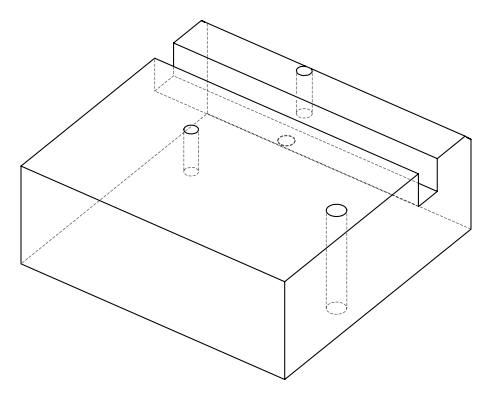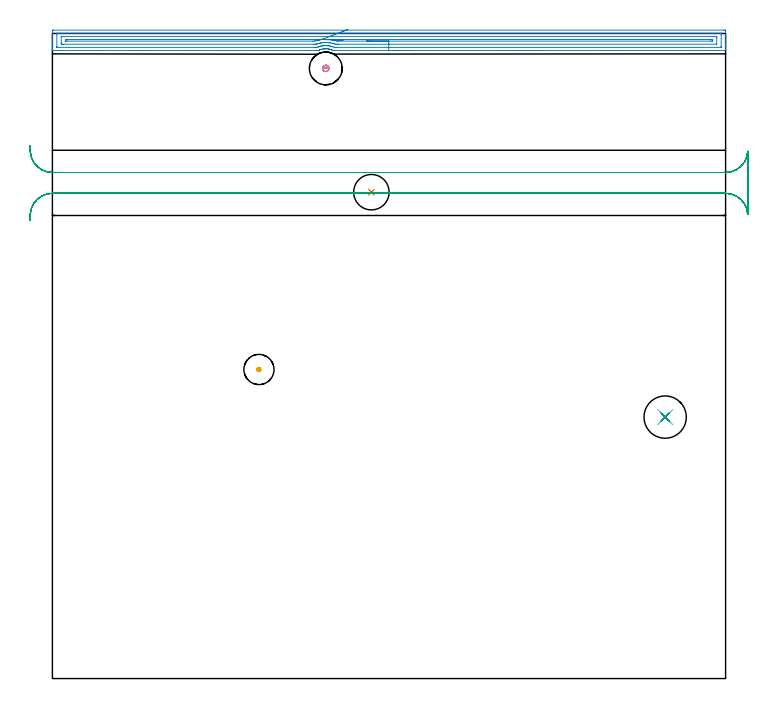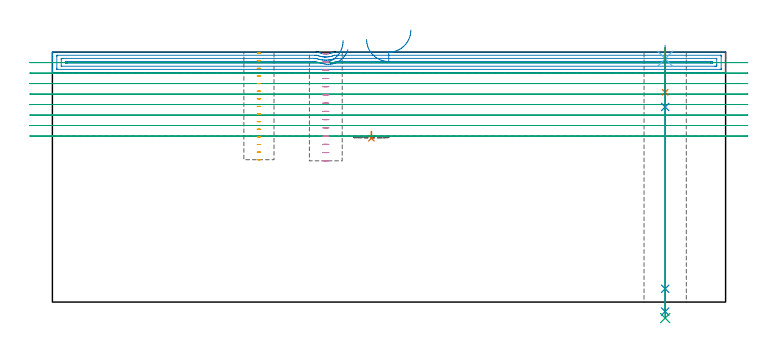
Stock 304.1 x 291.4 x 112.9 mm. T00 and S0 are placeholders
(PLAN: 9 operations, 7 tool changes, 23.8 min)
(1 INDEXABLE_INSERT_DRILL_BLIND_HOLE_FROM_SOLID | STEP1POCKET | NXT0302_003 | 0.02 min | 7774 mm3)
(2 AREA_MILL | FG_CHAMFER_SURFACE | UGT0205_001 | 10.01 min | 12871 mm3)
(3 MILL_RECTANGULAR_SLOT | SLOT_RECTANGULAR | UGT0201_094 | Follow Part, ap 5, ae 75% | 11.38 min | 331324 mm3)
(4 MILL_BLIND_HOLE_FROM_SOLID_MATERIAL | STEP1POCKET_1 | NXT0201_011 | Spiral | 0.75 min | 8437 mm3)
(5 MILL_BLIND_HOLE_FROM_SOLID_MATERIAL_1 | STEP1POCKET_2 | NXT0201_011 | Spiral | 0.46 min | 7052 mm3)
(6 SPOT_DRILL | STEP1HOLE | NXT0321_9005460120000 | 0.05 min | 163 mm3)
(7 DRILL_BLIND_HOLE_INTO_CENTER | STEP1HOLE | NXT0301_092 | 0.08 min | 1727 mm3)
(8 GUN_DRILL_THROUGH_HOLE | STEP1HOLE | UGT0307_009 | 0.58 min | 10854 mm3)
(9 DRILL_TO_ENLARGE_THROUGH_HOLE | STEP1HOLE | UGT0301_258 | 0.49 min | 19534 mm3)
(TOOL NXT0302_003 | Index. Insert Drill 16mm [880-D1600L20-05] | D16 PA176 FL80 Z2)
(TOOL UGT0205_001 | Chamfer Mill 20 x 3 x 45 deg. | D20 FL50 Z2)
(TOOL UGT0201_094 | End mill 20 mm | D20 FL38 Z4)
(TOOL NXT0201_011 | ENDMILL 12mm [2P460-1200-NA 1630] | D12 FL38 Z6)
(TOOL NXT0321_9005460120000 | NC Spot Drill, 142deg, 12mm, Carbide, Uncoated | D12 PA142 FL30 Z2)
(TOOL NXT0301_092 | Carbide Drill 12.1mm [860.1-1210-061A1-MM 2214] | D12.1 PA140 FL77 Z2)
(TOOL UGT0307_009 | Gun Drill 12 mm | D12 PA130 FL24 Z1)
(TOOL UGT0301_258 | Twist Drill 19.1 mm | D19.1 PA118 FL140 Z2)
(OP 1 INDEXABLE_INSERT_DRILL_BLIND_HOLE_FROM_SOLID)
G17 G21 G94 G90
T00 M6
G54
G17 G0 G90 X144.1 Y219.7 S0 M3
G43 Z122.9 H1
G94 G81 G98 Z74. F250. R77.
G80
M5
M2
(OP 2 AREA_MILL)
G17 G21 G94 G90
T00 M6
G54
G17 G0 G90 X161.928 Y283.7 S1061 M3
G43 Z122.9 H0
G94 G1 X161.89 Z122.028 F250.
X161.776 Z121.164
X161.587 Z120.312
X161.325 Z119.48
X160.991 Z118.674
X160.588 Z117.9
X160.119 Z117.164
X159.588 Z116.472
X158.999 Z115.829
X158.356 Z115.24
X157.664 Z114.708
X156.928 Z114.24
X156.154 Z113.837
X155.348 Z113.503
X154.516 Z113.241
X153.664 Z113.052
X152.799 Z112.938
X151.928 Z112.9
X127.035
X126.848 Y283.698 Z112.895
X126.845 Z112.894
X126.604 Y283.812 Z112.785
X126.281 Y283.946 Z112.654
X126.16 Y283.995 Z112.604
X125.99 Y284.055 Z112.545
X125.711 Y284.152 Z112.445
X125.695 Y284.156 Z112.44
X125.266 Y284.277 Z112.322
X124.818 Y284.373 Z112.224
X124.801 Y284.375 Z112.221
X124.372 Y284.44 Z112.158
X123.908 Y284.48 Z112.111
X123.722 Y284.491 Z112.103
X123.702 Y284.492 Z112.102
X123.599 Y284.49 Z112.098
X123.543
X123.506 Z112.097
X123.336 Y284.492 Z112.104
X123.311
X123.032 Y284.477 Z112.116
X123.014 Y284.475 Z112.117
X122.624 Y284.439 Z112.16
X122.585 Y284.435 Z112.164
X122.139 Y284.365 Z112.233
X121.691 Y284.264 Z112.33
X121.246 Y284.137 Z112.458
X120.797 Y283.978 Z112.62
X120.697 Y283.937 Z112.662
X120.354 Y283.792 Z112.804
X120.162 Y283.704 Z112.89
X119.888 Y283.7 Z112.9
X0.172
X0.01 Y283.703 Z112.888
X0.007 Y283.753 Z112.839
X0. Y284.154 Z112.446
Y284.494 Z112.105
Y285.18 Z111.415
Y286.415 Z110.182
Y286.963 Z109.631
Y287.58 Z109.015
Y291.694 Z104.903
X0.003 Y292.311 Z104.287
X0.007 Y292.892 Z103.706
X0.034 Y292.894 Z103.704
X0.619 Y292.9 Z103.7
X303.481
X303.787 Y292.897 Z103.702
X304.09 Y292.892 Z103.706
X304.1 Y292.585 Z104.013
Y286.963 Z109.631
Y286.415 Z110.182
Y286.072 Z110.525
Y285.524 Z111.073
Y285.18 Z111.415
Y284.494 Z112.106
Y284.154 Z112.446
X304.093 Y283.753 Z112.839
X304.09 Y283.703 Z112.888
X303.928 Y283.7 Z112.9
X151.928
Y285.114 Z111.486
X128.375
X127.546 Y285.116 Z111.484
X127.481 Y285.118 Z111.482
X127.419 Y285.122 Z111.478
X127.255 Y285.18 Z111.42
X126.588 Y285.417 Z111.183
X126.252 Y285.516 Z111.084
X125.695 Y285.656 Z110.944
X125.104 Y285.77 Z110.83
X124.801 Y285.815 Z110.785
X124.094 Y285.886 Z110.714
X123.908 Y285.895 Z110.705
X123.182 Y285.904 Z110.696
X123.158
X123.141 Y285.903 Z110.697
X123.014 Y285.893 Z110.707
X122.359 Y285.834 Z110.766
X122.121 Y285.804 Z110.796
X121.583 Y285.717 Z110.883
X121.422 Y285.684 Z110.916
X121.228 Y285.639 Z110.961
X120.86 Y285.547 Z111.053
X120.334 Y285.391 Z111.209
X120.178 Y285.336 Z111.264
X119.605 Y285.132 Z111.468
X119.506 Y285.121 Z111.479
X119.441 Y285.119 Z111.481
X118.614 Y285.114 Z111.486
X118.547
X2.405 Y285.115 Z111.485
X2.339 Y285.116 Z111.484
X2.207 Y285.12 Z111.48
X2.01 Y285.129 Z111.471
X2.008 Y285.18 Z111.42
X2.001 Y285.584 Z111.016
X2. Y290.932 Z105.668
X2.004 Y291.42 Z105.18
X2.007 Y291.469 Z105.131
X2.008 Y291.476 Z105.124
X2.052 Y291.48 Z105.12
X2.14 Y291.483 Z105.117
X2.273 Y291.485 Z105.115
X2.339 Y291.486 Z105.114
X301.695 Y291.485 Z105.115
X301.761 Y291.484 Z105.116
X301.893 Y291.48 Z105.12
X302.09 Y291.471 Z105.129
X302.092 Y291.42 Z105.18
X302.099 Y291.016 Z105.584
X302.1 Y285.668 Z110.932
X302.096 Y285.18 Z111.42
X302.093 Y285.131 Z111.469
X302.092 Y285.124 Z111.476
X302.048 Y285.12 Z111.48
X301.96 Y285.117 Z111.483
X301.827 Y285.115 Z111.485
X301.761 Y285.114 Z111.486
X151.928
Y286.528 Z110.072
X129.268 Y286.529 Z110.071
X128.809 Y286.53 Z110.07
X128.375 Y286.534 Z110.066
X127.906 Y286.54 Z110.06
X127.481 Y286.682 Z109.918
X127.113 Y286.794 Z109.806
X126.62 Y286.931 Z109.669
X126.588 Y286.94 Z109.66
X126.493 Y286.963 Z109.637
X125.695 Y287.121 Z109.479
X125.5 Y287.157 Z109.443
X125.118 Y287.211 Z109.389
X124.801 Y287.244 Z109.356
X124.489 Y287.275 Z109.325
X123.908 Y287.309 Z109.291
X123.559 Y287.311 Z109.289
X123.014 Y287.308 Z109.292
X122.69 Y287.287 Z109.313
X122.121 Y287.238 Z109.362
X121.874 Y287.21 Z109.39
X121.228 Y287.111 Z109.489
X121.101 Y287.09 Z109.51
X120.499 Y286.963 Z109.637
X120.367 Y286.93 Z109.67
X120.334 Y286.921 Z109.679
X119.675 Y286.729 Z109.871
X119.441 Y286.656 Z109.944
X119.188 Y286.575 Z110.025
X119.089 Y286.543 Z110.057
X118.977 Y286.535 Z110.065
X118.547 Y286.531 Z110.069
X118.089 Y286.529 Z110.071
X5.086
X4.627 Y286.53 Z110.07
X4.192 Y286.533 Z110.067
X4.049 Y286.535 Z110.065
X4.01 Y286.546 Z110.054
X4.006 Y286.643 Z109.957
X4.002 Y286.771 Z109.829
X4.001 Y286.963 Z109.637
X4. Y287.155 Z109.445
X4.001 Y289.827 Z106.773
X4.009 Y290.02 Z106.58
X4.011 Y290.065 Z106.535
X4.03 Y290.067 Z106.533
X4.083 Y290.069 Z106.531
X4.192 Y290.071 Z106.529
X299.014
X299.473 Y290.07 Z106.53
X299.908 Y290.067 Z106.533
X300.051 Y290.065 Z106.535
X300.09 Y290.054 Z106.546
X300.094 Y289.957 Z106.643
X300.098 Y289.829 Z106.771
X300.099 Y289.637 Z106.963
X300.1 Y289.445 Z107.155
X300.099 Y286.773 Z109.827
X300.091 Y286.58 Z110.02
X300.089 Y286.535 Z110.065
X300.07 Y286.533 Z110.067
X300.017 Y286.531 Z110.069
X299.908 Y286.529 Z110.071
X151.928 Y286.528 Z110.072
Y287.943 Z108.657
X129.179
X129.094 Y287.945 Z108.655
X128.375 Y287.962 Z108.638
X128.076 Y288.044 Z108.556
X127.481 Y288.206 Z108.394
X127.009 Y288.325 Z108.275
X126.802 Y288.37 Z108.23
X126.588 Y288.413 Z108.187
X125.894 Y288.547 Z108.053
X125.751 Y288.574 Z108.026
X125.695 Y288.586 Z108.014
X125.467 Y288.651 Z107.949
X125.695 Y288.655 Z107.945
X125.784 Y288.657 Z107.943
X297.316
X298.032 Y288.655 Z107.945
X298.082 Y288.653 Z107.947
X298.089 Y288.651 Z107.949
X298.094 Y288.644 Z107.956
X298.097 Y288.619 Z107.981
X298.099 Y288.512 Z108.088
X298.1 Y288.3 Z108.3
X298.099 Y288.088 Z108.512
X298.097 Y287.981 Z108.619
X298.094 Y287.956 Z108.644
X298.089 Y287.949 Z108.651
X298.082 Y287.947 Z108.653
X298.031 Y287.944 Z108.656
X297.316 Y287.943 Z108.657
X151.928
X151.056 Z108.695
X150.191 Z108.809
X149.34 Z108.998
X148.508 Z109.26
X147.702 Z109.594
X146.928 Z109.997
X146.192 Z110.466
X145.5 Z110.997
X144.857 Z111.586
X144.267 Z112.23
X143.736 Z112.922
X143.268 Z113.657
X142.865 Z114.431
X142.531 Z115.237
X142.269 Z116.069
X142.08 Z116.921
X141.966 Z117.786
X141.928 Z118.657
G0 X133.465 Y293.16 Z114.046
G1 X133.159 Y293.045 Z113.237
X132.789 Y292.905 Z112.459
X132.357 Y292.742 Z111.719
X131.867 Y292.556 Z111.022
X131.321 Y292.35 Z110.373
X130.724 Y292.125 Z109.778
X130.082 Y291.882 Z109.24
X129.398 Y291.624 Z108.765
X128.677 Y291.352 Z108.355
X127.926 Y291.068 Z108.013
X127.15 Y290.775 Z107.743
X126.355 Y290.475 Z107.546
X125.547 Y290.169 Z107.424
X124.732 Y289.862 Z107.378
X123.916 Y289.554 Z107.408
X123.106 Y289.248 Z107.514
X122.308 Y288.946 Z107.694
X121.527 Y288.651 Z107.949
X121.379 Y288.595 Z108.005
X121.273 Y288.574 Z108.026
X121.228 Y288.566 Z108.034
X120.618 Y288.462 Z108.138
X120.462 Y288.434 Z108.166
X120.334 Y288.407 Z108.193
X119.884 Y288.304 Z108.296
X119.697 Y288.258 Z108.342
X119.441 Y288.191 Z108.409
X119.006 Y288.073 Z108.527
X118.547 Y287.95 Z108.65
X118.454 Y287.948 Z108.652
X117.566 Y287.943 Z108.657
X6.784
X6.068 Y287.945 Z108.655
X6.018 Y287.947 Z108.653
X6.011 Y287.949 Z108.651
X6.006 Y287.956 Z108.644
X6.003 Y287.981 Z108.619
X6.001 Y288.088 Z108.512
X6. Y288.3 Z108.3
X6.001 Y288.512 Z108.088
X6.003 Y288.619 Z107.981
X6.006 Y288.644 Z107.956
X6.011 Y288.651 Z107.949
X6.018 Y288.653 Z107.947
X6.069 Y288.656 Z107.944
X6.156 Y288.657 Z107.943
X6.872
X121.228
X121.318 Y288.656 Z107.944
X121.527 Y288.651 Z107.949
X122.398 Y288.632 Z108.006
X123.26 Y288.614 Z108.138
X124.107 Y288.595 Z108.346
X124.933 Y288.577 Z108.626
X125.731 Y288.56 Z108.977
X126.496 Y288.543 Z109.397
X127.221 Y288.527 Z109.881
X127.901 Y288.513 Z110.427
X128.532 Y288.499 Z111.031
X129.107 Y288.487 Z111.686
X129.622 Y288.475 Z112.39
X130.075 Y288.465 Z113.136
X130.461 Y288.457 Z113.918
X130.777 Y288.45 Z114.731
X131.021 Y288.445 Z115.569
X131.191 Y288.441 Z116.424
X131.287 Y288.439 Z117.291
X131.306 Z118.164
G0 Z122.9
M5
M2
(OP 3 MILL_RECTANGULAR_SLOT)
G17 G21 G94 G90
T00 M6
G54
G17 G0 G90 X-10.202 Y206.983 S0 M3
G43 Z122.9 H0
Z108.162
G94 G1 X-9.97 Y209.974 F250.
G2 X0. Y219.2 R10. F500.
G1 X304.1
G2 X314.09 Y209.647 R10.
G1 X314.1
Y238.153
X314.09
G2 X304.1 Y228.6 R10.
G1 X0.
G2 X-9.97 Y237.826 R10.
G1 X-10.202 Y240.817 F250.
G0 Y206.983 Z103.425
G1 X-9.97 Y209.974
G2 X0. Y219.2 R10. F500.
G1 X304.1
G2 X314.09 Y209.647 R10.
G1 X314.1
Y238.153
X314.09
G2 X304.1 Y228.6 R10.
G1 X0.
G2 X-9.97 Y237.826 R10.
G1 X-10.202 Y240.817 F250.
G0 Y206.983 Z98.687
G1 X-9.97 Y209.974
G2 X0. Y219.2 R10. F500.
G1 X304.1
G2 X314.09 Y209.647 R10.
G1 X314.1
Y238.153
X314.09
G2 X304.1 Y228.6 R10.
G1 X0.
G2 X-9.97 Y237.826 R10.
G1 X-10.202 Y240.817 F250.
G0 Y206.983 Z93.95
G1 X-9.97 Y209.974
G2 X0. Y219.2 R10. F500.
G1 X304.1
G2 X314.09 Y209.647 R10.
G1 X314.1
Y238.153
X314.09
G2 X304.1 Y228.6 R10.
G1 X0.
G2 X-9.97 Y237.826 R10.
G1 X-10.202 Y240.817 F250.
G0 Y206.983 Z89.212
G1 X-9.97 Y209.974
G2 X0. Y219.2 R10. F500.
G1 X304.1
G2 X314.09 Y209.647 R10.
G1 X314.1
Y238.153
X314.09
G2 X304.1 Y228.6 R10.
G1 X0.
G2 X-9.97 Y237.826 R10.
G1 X-10.202 Y240.817 F250.
G0 Y206.983 Z84.475
G1 X-9.97 Y209.974
G2 X0. Y219.2 R10. F500.
G1 X304.1
G2 X314.09 Y209.647 R10.
G1 X314.1
Y238.153
X314.09
G2 X304.1 Y228.6 R10.
G1 X0.
G2 X-9.97 Y237.826 R10.
G1 X-10.202 Y240.817 F250.
G0 Y206.983 Z79.737
G1 X-9.97 Y209.974
G2 X0. Y219.2 R10. F500.
G1 X304.1
G2 X314.09 Y209.647 R10.
G1 X314.1
Y238.153
X314.09
G2 X304.1 Y228.6 R10.
G1 X0.
G2 X-9.97 Y237.826 R10.
G1 X-10.202 Y240.817 F250.
G0 Y206.983 Z75.
G1 X-9.97 Y209.974
G2 X0. Y219.2 R10. F500.
G1 X304.1
G2 X314.09 Y209.647 R10.
G1 X314.1
Y238.153
X314.09
G2 X304.1 Y228.6 R10.
G1 X0.
G2 X-9.97 Y237.826 R10.
G1 X-10.202 Y240.817 F250.
G0 Z122.9
M5
M2
(OP 4 MILL_BLIND_HOLE_FROM_SOLID_MATERIAL)
G17 G21 G94 G90
T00 M6
G54
G17 G0 G90 X123.5 Y275.6 S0 M3
G43 Z122.9 H1
Z112.179
G94 G3 X124.2 Y276.3 R0.7 F250.
X123.5 Y277. R0.7
X122.1 Y275.6 R1.4
X123.5 Y277. R-1.4
X122.8 Y276.3 R0.7
X123.5 Y275.6 R0.7
G0 Z108.457
G3 X124.2 Y276.3 R0.7
X123.5 Y277. R0.7
X122.1 Y275.6 R1.4
X123.5 Y277. R-1.4
X122.8 Y276.3 R0.7
X123.5 Y275.6 R0.7
G0 Z104.736
G3 X124.2 Y276.3 R0.7
X123.5 Y277. R0.7
X122.1 Y275.6 R1.4
X123.5 Y277. R-1.4
X122.8 Y276.3 R0.7
X123.5 Y275.6 R0.7
G0 Z101.014
G3 X124.2 Y276.3 R0.7
X123.5 Y277. R0.7
X122.1 Y275.6 R1.4
X123.5 Y277. R-1.4
X122.8 Y276.3 R0.7
X123.5 Y275.6 R0.7
G0 Z97.293
G3 X124.2 Y276.3 R0.7
X123.5 Y277. R0.7
X122.1 Y275.6 R1.4
X123.5 Y277. R-1.4
X122.8 Y276.3 R0.7
X123.5 Y275.6 R0.7
G0 Z93.571
G3 X124.2 Y276.3 R0.7
X123.5 Y277. R0.7
X122.1 Y275.6 R1.4
X123.5 Y277. R-1.4
X122.8 Y276.3 R0.7
X123.5 Y275.6 R0.7
G0 Z89.85
G3 X124.2 Y276.3 R0.7
X123.5 Y277. R0.7
X122.1 Y275.6 R1.4
X123.5 Y277. R-1.4
X122.8 Y276.3 R0.7
X123.5 Y275.6 R0.7
G0 Z86.129
G3 X124.2 Y276.3 R0.7
X123.5 Y277. R0.7
X122.1 Y275.6 R1.4
X123.5 Y277. R-1.4
X122.8 Y276.3 R0.7
X123.5 Y275.6 R0.7
G0 Z82.407
G3 X124.2 Y276.3 R0.7
X123.5 Y277. R0.7
X122.1 Y275.6 R1.4
X123.5 Y277. R-1.4
X122.8 Y276.3 R0.7
X123.5 Y275.6 R0.7
G0 Z78.686
G3 X124.2 Y276.3 R0.7
X123.5 Y277. R0.7
X122.1 Y275.6 R1.4
X123.5 Y277. R-1.4
X122.8 Y276.3 R0.7
X123.5 Y275.6 R0.7
G0 Z74.964
G3 X124.2 Y276.3 R0.7
X123.5 Y277. R0.7
X122.1 Y275.6 R1.4
X123.5 Y277. R-1.4
X122.8 Y276.3 R0.7
X123.5 Y275.6 R0.7
G0 Z71.243
G3 X124.2 Y276.3 R0.7
X123.5 Y277. R0.7
X122.1 Y275.6 R1.4
X123.5 Y277. R-1.4
X122.8 Y276.3 R0.7
X123.5 Y275.6 R0.7
G0 Z67.521
G3 X124.2 Y276.3 R0.7
X123.5 Y277. R0.7
X122.1 Y275.6 R1.4
X123.5 Y277. R-1.4
X122.8 Y276.3 R0.7
X123.5 Y275.6 R0.7
G0 Z63.8
G3 X124.2 Y276.3 R0.7
X123.5 Y277. R0.7
X122.1 Y275.6 R1.4
X123.5 Y277. R-1.4
X122.8 Y276.3 R0.7
X123.5 Y275.6 R0.7
G0 Z122.9
M5
M2
(OP 5 MILL_BLIND_HOLE_FROM_SOLID_MATERIAL_1)
G17 G21 G94 G90
T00 M6
G54
G17 G0 G90 X93.3 Y139.6 S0 M3
G43 Z122.9 H1
Z112.46
G94 G3 X93.7 Y140. R0.4 F250.
X93.3 Y140.4 R0.4
X92.5 Y139.6 R0.8
X93.3 Y140.4 R-0.8
X92.9 Y140. R0.4
X93.3 Y139.6 R0.4
G0 Z109.02
G3 X93.7 Y140. R0.4
X93.3 Y140.4 R0.4
X92.5 Y139.6 R0.8
X93.3 Y140.4 R-0.8
X92.9 Y140. R0.4
X93.3 Y139.6 R0.4
G0 Z105.58
G3 X93.7 Y140. R0.4
X93.3 Y140.4 R0.4
X92.5 Y139.6 R0.8
X93.3 Y140.4 R-0.8
X92.9 Y140. R0.4
X93.3 Y139.6 R0.4
G0 Z102.14
G3 X93.7 Y140. R0.4
X93.3 Y140.4 R0.4
X92.5 Y139.6 R0.8
X93.3 Y140.4 R-0.8
X92.9 Y140. R0.4
X93.3 Y139.6 R0.4
G0 Z98.7
G3 X93.7 Y140. R0.4
X93.3 Y140.4 R0.4
X92.5 Y139.6 R0.8
X93.3 Y140.4 R-0.8
X92.9 Y140. R0.4
X93.3 Y139.6 R0.4
G0 Z95.26
G3 X93.7 Y140. R0.4
X93.3 Y140.4 R0.4
X92.5 Y139.6 R0.8
X93.3 Y140.4 R-0.8
X92.9 Y140. R0.4
X93.3 Y139.6 R0.4
G0 Z91.82
G3 X93.7 Y140. R0.4
X93.3 Y140.4 R0.4
X92.5 Y139.6 R0.8
X93.3 Y140.4 R-0.8
X92.9 Y140. R0.4
X93.3 Y139.6 R0.4
G0 Z88.38
G3 X93.7 Y140. R0.4
X93.3 Y140.4 R0.4
X92.5 Y139.6 R0.8
X93.3 Y140.4 R-0.8
X92.9 Y140. R0.4
X93.3 Y139.6 R0.4
G0 Z84.94
G3 X93.7 Y140. R0.4
X93.3 Y140.4 R0.4
X92.5 Y139.6 R0.8
X93.3 Y140.4 R-0.8
X92.9 Y140. R0.4
X93.3 Y139.6 R0.4
G0 Z81.5
G3 X93.7 Y140. R0.4
X93.3 Y140.4 R0.4
X92.5 Y139.6 R0.8
X93.3 Y140.4 R-0.8
X92.9 Y140. R0.4
X93.3 Y139.6 R0.4
G0 Z78.06
G3 X93.7 Y140. R0.4
X93.3 Y140.4 R0.4
X92.5 Y139.6 R0.8
X93.3 Y140.4 R-0.8
X92.9 Y140. R0.4
X93.3 Y139.6 R0.4
G0 Z74.62
G3 X93.7 Y140. R0.4
X93.3 Y140.4 R0.4
X92.5 Y139.6 R0.8
X93.3 Y140.4 R-0.8
X92.9 Y140. R0.4
X93.3 Y139.6 R0.4
G0 Z71.18
G3 X93.7 Y140. R0.4
X93.3 Y140.4 R0.4
X92.5 Y139.6 R0.8
X93.3 Y140.4 R-0.8
X92.9 Y140. R0.4
X93.3 Y139.6 R0.4
G0 Z67.74
G3 X93.7 Y140. R0.4
X93.3 Y140.4 R0.4
X92.5 Y139.6 R0.8
X93.3 Y140.4 R-0.8
X92.9 Y140. R0.4
X93.3 Y139.6 R0.4
G0 Z64.3
G3 X93.7 Y140. R0.4
X93.3 Y140.4 R0.4
X92.5 Y139.6 R0.8
X93.3 Y140.4 R-0.8
X92.9 Y140. R0.4
X93.3 Y139.6 R0.4
G0 Z122.9
M5
M2
(OP 6 SPOT_DRILL)
G17 G21 G94 G90
T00 M6
G54
G17 G0 G90 X276.8 Y118.1 S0 M3
G43 Z122.9 H0
G94 G81 G98 Z109.9 F250. R115.9
G80
M5
M2
(OP 7 DRILL_BLIND_HOLE_INTO_CENTER)
G17 G21 G94 G90
T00 M6
G54
G17 G0 G90 X276.8 Y118.1 S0 M3
G43 Z122.9 H1
G94 G81 G98 Z94.75 F250. R114.9
G80
M5
M2
(OP 8 GUN_DRILL_THROUGH_HOLE)
G17 G21 G94 G90
T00 M6
G54
G17 G0 G90 X276.8 Y118.1 M8
G43 Z122.9 H0
Z109.11
S716 M3
G94 G1 Z88.136 F125. M26
G4 X.084
Z6. F250.
G4 X.084
Z-4.298 F125.
G4 X.084
M5
M9
G0 Z109.11
Z122.9
M2
(OP 9 DRILL_TO_ENLARGE_THROUGH_HOLE)
G17 G21 G94 G90
T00 M6
G54
G17 G0 G90 X276.8 Y118.1 S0 M3
G43 Z122.9 H0
G94 G73 G98 Z-7.238 F250. Q17.163 R114.9
G80
M5
M2
